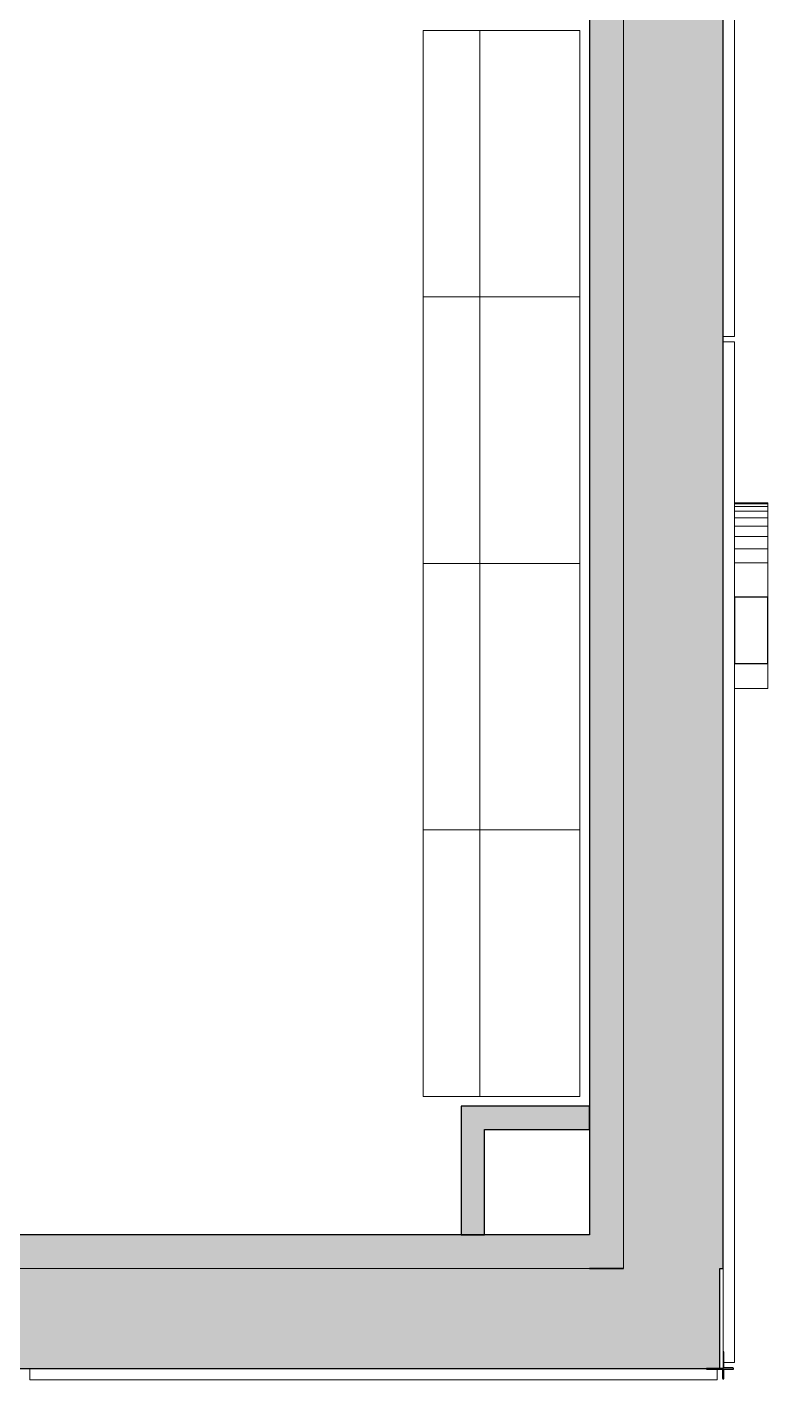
# Model space of a CAD drawing. Header units: millimetres. Extents: x 155927 to 317870, y -36033 to 97293.
# Drawn here: x 229051 to 231275, y 8934 to 12994 of the extents above; entities that cross this region are included whole.
import ezdxf

# ---------------------------------------------------------------- set-up
doc = ezdxf.new("R2010")
doc.units = ezdxf.units.MM
doc.header["$MEASUREMENT"] = 0
for name, color, linetype, lineweight in [('A-GENM', 8, 'CONTINUOUS', 9), ('A-GLAZ-CURT', 7, 'CONTINUOUS', 9), ('A-WALL', 7, 'CONTINUOUS', 9), ('A-WALL-PATT', 7, 'CONTINUOUS', 9), ('I-FURN', 8, 'CONTINUOUS', 9), ('I-WALL', 7, 'CONTINUOUS', 9)]:
    doc.layers.add(name, color=color, linetype=linetype, lineweight=lineweight)

msp = doc.modelspace()

# ---------------------------------------------------------------- hatches: boundary and pattern name
at = {"layer": 'A-WALL-PATT'}
h = msp.add_hatch(color=256, dxfattribs=at)
h.paths.add_polyline_path([(231130.8, 9267.6), (231140.8, 9267.6), (231140.8, 13645.6), (230840.8, 13645.6), (230840.8, 9267.6)], flags=0)
h.paths.add_polyline_path([(230840.8, 14969.6), (231140.8, 14969.6), (231140.8, 16290.6), (230840.8, 16290.6), (230840.8, 15024)], flags=0)
h.paths.add_polyline_path([(230840.8, 25449.6), (231140.8, 25449.6), (231140.8, 26790.6), (230840.8, 26790.6), (230840.8, 26303.5)], flags=0)
h.paths.add_polyline_path([(230840.8, 28449.6), (231140.8, 28449.6), (231140.8, 34347.6), (230840.8, 34347.6), (230840.8, 28472.7)], flags=0)
h = msp.add_hatch(color=256, dxfattribs=at)
h.paths.add_polyline_path([(230738.8, 9267.6), (230840.8, 9267.6), (230840.4, 13645.6), (230789.8, 13645.6), (230789.7, 13665.6), (230738.8, 13665.6), (230738.8, 9369.6)], flags=0)
h.paths.add_polyline_path([(230738.8, 14949.6), (230789.7, 14949.6), (230789.8, 14969.6), (230840.8, 14969.6), (230840.8, 15240.9), (230738.8, 15240.9), (230738.8, 14969.6)], flags=0)
for points in [[(230738.8, 9685.1), (230738.8, 9755.1), (230353.6, 9755.1), (230353.6, 9685.1), (230423.6, 9685.1)], [(230423.6, 9369.6), (230423.6, 9685.1), (230353.6, 9685.1), (230353.6, 9369.6)]]:
    msp.add_hatch(color=256, dxfattribs=at).paths.add_polyline_path(points, flags=0)
h = msp.add_hatch(color=256, dxfattribs=at)
h.paths.add_polyline_path([(230738.8, 9267.6), (230738.8, 9369.6), (228942.8, 9369.6), (228942.8, 9267.6), (229850.8, 9267.6)], flags=0)
h.paths.add_polyline_path([(224437.8, 9267.6), (224658.8, 9267.6), (224658.8, 9369.6), (221442.8, 9369.6), (221442.8, 9267.6), (223836.3, 9267.6)], flags=0)
h = msp.add_hatch(color=256, dxfattribs=at)
h.paths.add_polyline_path([(231130.8, 8967.6), (231130.8, 9267.6), (228942.8, 9267.6), (228942.8, 8967.6), (229850.8, 8967.6)], flags=0)
h.paths.add_polyline_path([(224437.8, 8967.6), (224658.8, 8967.6), (224658.8, 9267.6), (221442.8, 9267.6), (221442.8, 8967.6), (223836.3, 8967.6)], flags=0)
h.paths.add_polyline_path([(217158.8, 8967.6), (217158.8, 9267.6), (215617.8, 9267.6), (215617.8, 8967.6), (216619, 8967.6)], flags=0)
h.paths.add_polyline_path([(213983.8, 8967.6), (213983.8, 9267.6), (212817.8, 9267.6), (212817.8, 8967.6), (213010.3, 8967.6)], flags=0)
h.paths.add_polyline_path([(205793, 8967.6), (206283.8, 8967.6), (206283.8, 9267.6), (202692.8, 9267.6), (202692.8, 8967.6), (204590.1, 8967.6)], flags=0)
h.paths.add_polyline_path([(199778.5, 8967.6), (199908.8, 8967.6), (199908.8, 9267.6), (197042.8, 9267.6), (197042.8, 8967.6), (198575.7, 8967.6)], flags=0)

# ---------------------------------------------------------------- linework, layer by layer
at = {"layer": 'A-GENM'}
for p, q in [((231174.8, 11566.4), (231274.8, 11566.4)), ((231174.8, 11563.6), (231274.8, 11563.6)), ((231174.8, 11555.1), (231274.8, 11555.1)), ((231174.8, 11541), (231274.8, 11541)), ((231274.8, 11566.4), (231274.8, 11563.6)), ((231274.8, 11563.6), (231274.8, 11555.1)), ((231274.8, 11555.1), (231274.8, 11541)), ((231274.8, 11541), (231274.8, 11521.3)), ((231174.8, 11521.3), (231274.8, 11521.3)), ((231174.8, 11495.9), (231274.8, 11495.9)), ((231274.8, 11521.3), (231274.8, 11495.9)), ((231274.8, 11495.9), (231274.8, 11464.9)), ((231174.8, 11464.9), (231274.8, 11464.9)), ((231274.8, 11464.9), (231274.8, 11428.3)), ((231174.8, 11428.3), (231274.8, 11428.3)), ((231274.8, 11428.3), (231274.8, 11386)), ((231174.8, 11386), (231274.8, 11386)), ((231274.8, 11386), (231274.8, 11283.2)), ((231274.8, 11084.3), (231274.8, 11009)), ((231174.8, 11009), (231274.8, 11009))]:
    msp.add_line(p, q, dxfattribs=at)
at = {"layer": 'A-GENM', "lineweight": 30}
for p, q in [((231274.8, 11283.2), (231174.8, 11283.2)), ((231174.8, 11283.2), (231174.8, 11084.3)), ((231274.8, 11084.3), (231274.8, 11283.2)), ((231174.8, 11084.3), (231274.8, 11084.3))]:
    msp.add_line(p, q, dxfattribs=at)
at = {"layer": 'A-GLAZ-CURT', "lineweight": 20}
for p, q in [((231140.8, 13549.6), (231140.8, 12065.6)), ((231174.8, 12065.6), (231174.8, 13549.6)), ((231140.8, 12065.6), (231174.8, 12065.6)), ((231140.8, 12049.6), (231140.8, 8985.6)), ((231174.8, 12049.6), (231140.8, 12049.6)), ((231174.8, 8985.6), (231174.8, 12049.6)), ((231140.8, 8985.6), (231174.8, 8985.6)), ((231122.8, 8967.6), (229058.8, 8967.6)), ((229058.8, 8967.6), (229058.8, 8933.6)), ((229058.8, 8933.6), (231122.8, 8933.6)), ((231122.8, 8933.6), (231122.8, 8967.6))]:
    msp.add_line(p, q, dxfattribs=at)
at = {"layer": 'A-WALL'}
for p, q in [((230840.8, 13645.6), (230840.8, 9267.6)), ((230738.8, 9267.6), (228942.8, 9267.6))]:
    msp.add_line(p, q, dxfattribs=at)
at = {"layer": 'A-WALL', "lineweight": 30}
for p, q in [((231140.8, 9267.6), (231140.8, 13565.6)), ((230840.8, 9267.6), (230738.8, 9267.6)), ((231130.8, 8967.6), (231130.8, 9267.6)), ((231130.8, 9267.6), (231140.8, 9267.6)), ((231142.8, 9017.6), (231140.8, 9017.6)), ((231140.8, 9017.6), (231140.8, 8967.6)), ((231142.8, 8969.6), (231142.8, 9017.6)), ((228942.8, 8967.6), (231130.8, 8967.6)), ((231090.8, 8967.6), (231090.8, 8965.6)), ((231140.8, 8967.6), (231090.8, 8967.6)), ((231090.8, 8965.6), (231138.8, 8965.6)), ((231138.8, 8965.6), (231138.8, 8938.6)), ((231169.8, 8969.6), (231142.8, 8969.6)), ((231142.8, 8938.6), (231142.8, 8965.6)), ((231142.8, 8965.6), (231169.8, 8965.6))]:
    msp.add_line(p, q, dxfattribs=at)
for centre, start, end in [((231140.8, 8938.6), 180, 0), ((231169.8, 8967.6), 270, 90)]:
    msp.add_arc(centre, 2, start, end, dxfattribs=at)
at = {"layer": 'I-FURN'}
for p, q in [((230409.7, 12984.2), (230239.7, 12984.2)), ((230239.7, 12984.2), (230239.7, 12184.2)), ((230709.7, 12984.2), (230409.7, 12984.2)), ((230409.7, 12984.2), (230409.7, 12184.2)), ((230709.7, 12184.2), (230709.7, 12984.2)), ((230239.7, 12184.2), (230409.7, 12184.2)), ((230409.7, 12184.2), (230239.7, 12184.2)), ((230239.7, 12184.2), (230239.7, 11384.2)), ((230409.7, 12184.2), (230709.7, 12184.2)), ((230709.7, 12184.2), (230409.7, 12184.2)), ((230409.7, 12184.2), (230409.7, 11384.2)), ((230709.7, 11384.2), (230709.7, 12184.2)), ((230239.7, 11384.2), (230409.7, 11384.2)), ((230409.7, 11384.2), (230239.7, 11384.2)), ((230239.7, 11384.2), (230239.7, 10584.2)), ((230409.7, 11384.2), (230709.7, 11384.2)), ((230709.7, 11384.2), (230409.7, 11384.2)), ((230409.7, 11384.2), (230409.7, 10584.2)), ((230709.7, 10584.2), (230709.7, 11384.2)), ((230239.7, 10584.2), (230409.7, 10584.2)), ((230409.7, 10584.2), (230239.7, 10584.2)), ((230239.7, 10584.2), (230239.7, 9784.2)), ((230409.7, 10584.2), (230709.7, 10584.2)), ((230709.7, 10584.2), (230409.7, 10584.2)), ((230409.7, 10584.2), (230409.7, 9784.2)), ((230709.7, 9784.2), (230709.7, 10584.2)), ((230239.7, 9784.2), (230409.7, 9784.2)), ((230409.7, 9784.2), (230709.7, 9784.2))]:
    msp.add_line(p, q, dxfattribs=at)
at = {"layer": 'I-WALL', "lineweight": 30}
for p, q in [((230738.8, 13665.6), (230738.8, 9369.6)), ((230738.8, 9755.1), (230353.6, 9755.1)), ((230353.6, 9755.1), (230353.6, 9685.1)), ((230738.8, 9685.1), (230738.8, 9755.1)), ((230353.6, 9685.1), (230353.6, 9369.6)), ((230423.6, 9685.1), (230738.8, 9685.1)), ((230423.6, 9369.6), (230423.6, 9685.1)), ((230738.8, 9369.6), (228942.8, 9369.6)), ((230353.6, 9369.6), (230423.6, 9369.6)), ((230738.8, 9267.6), (230840.8, 9267.6))]:
    msp.add_line(p, q, dxfattribs=at)
at = {"layer": 'I-WALL'}
for p, q in [((230840.8, 9267.6), (230840.8, 13645.6)), ((228942.8, 9267.6), (230738.8, 9267.6))]:
    msp.add_line(p, q, dxfattribs=at)

doc.saveas('drawing.dxf')
